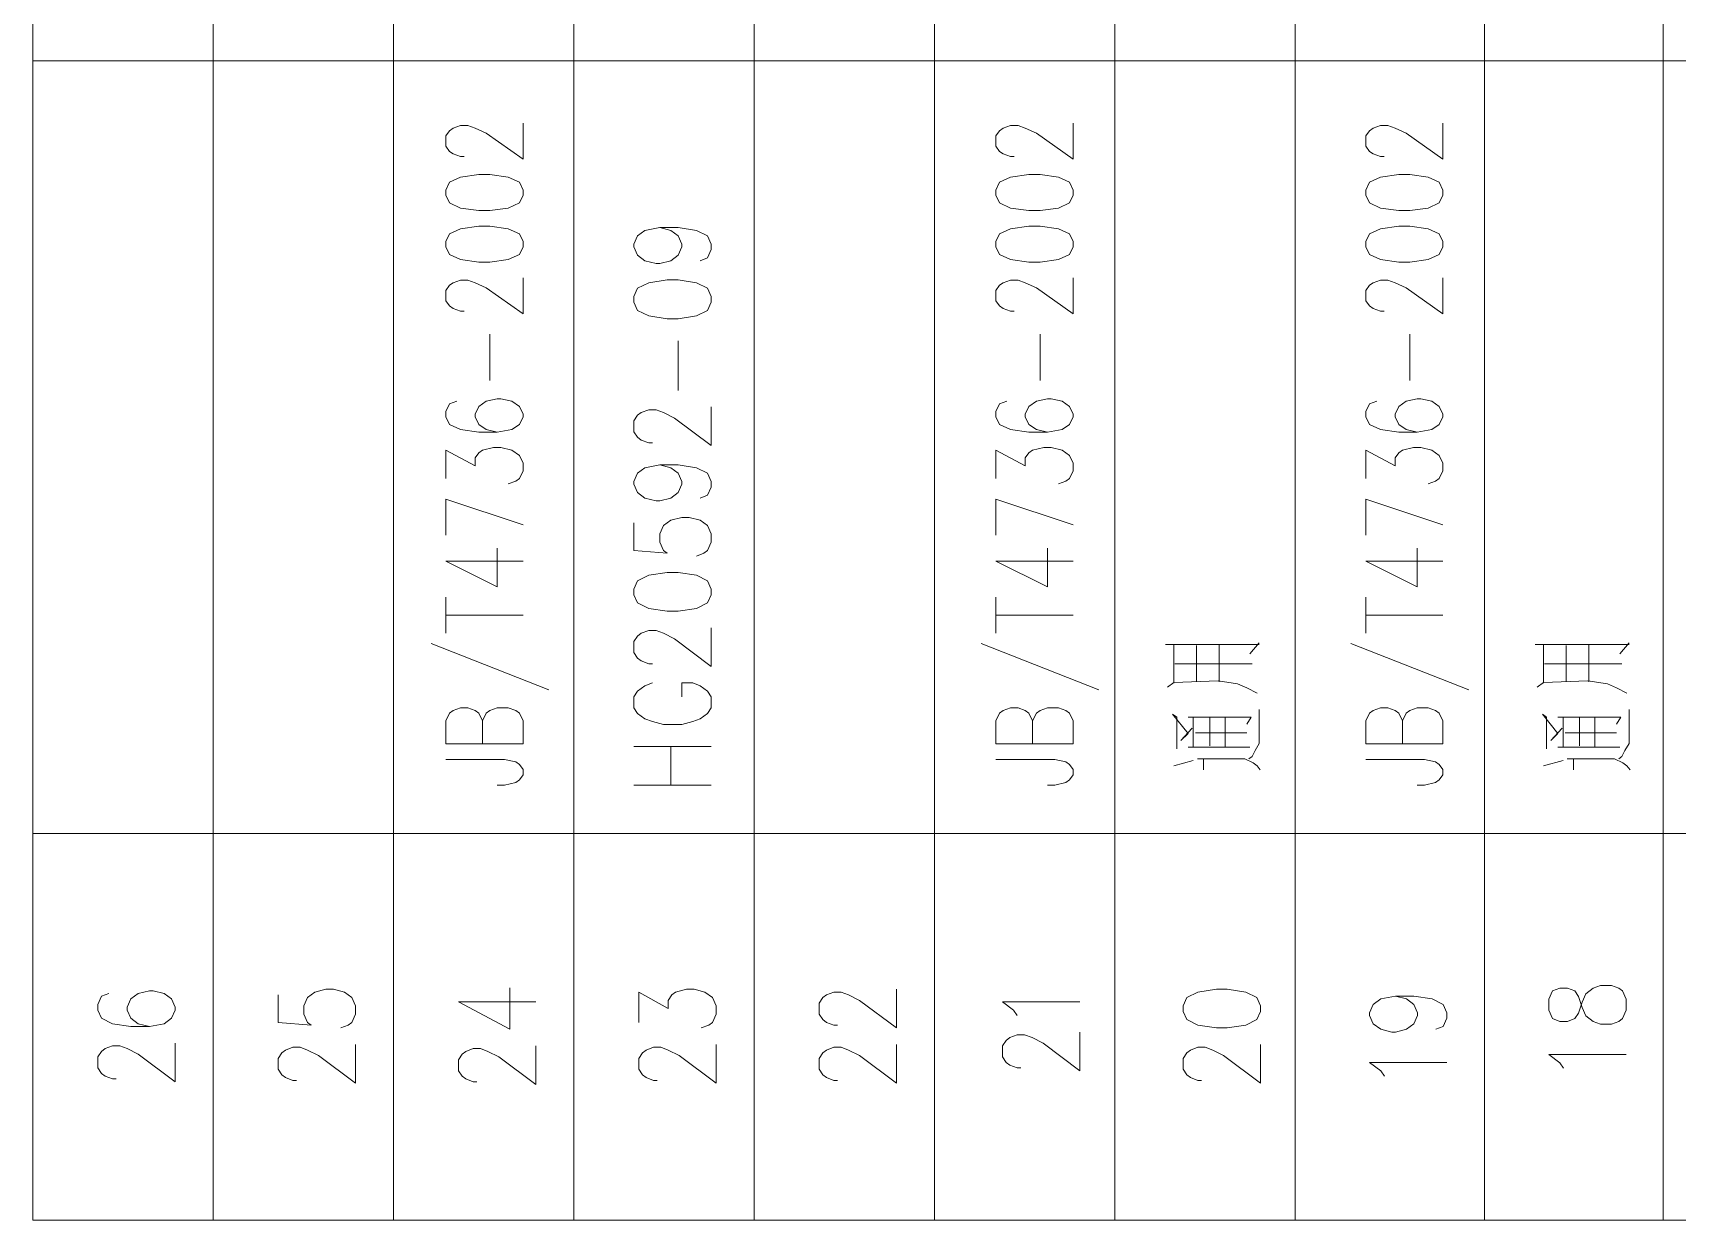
# Model space of a CAD drawing. Header units: millimetres. Extents: x 0 to 829, y 0 to 586.
# Drawn here: x 578.1 to 641, y 398.3 to 443.7 of the extents above; entities that cross this region are included whole.
import ezdxf

# ---------------------------------------------------------------- set-up
doc = ezdxf.new("R2010")
doc.units = ezdxf.units.MM

msp = doc.modelspace()

# ---------------------------------------------------------------- linework, layer by layer
at = {"color": 0, "lineweight": 0}
for points in [[(578.068722, 398.307278), (578.068722, 575.772139)], [(584.969056, 398.307278), (584.969056, 575.772139)], [(591.869389, 398.307278), (591.869389, 575.772139)], [(598.77325, 398.307278), (598.77325, 575.772139)], [(605.673583, 398.307278), (605.673583, 575.772139)], [(612.573917, 398.307278), (612.573917, 575.772139)], [(619.477778, 398.307278), (619.477778, 575.772139)], [(626.378111, 398.307278), (626.378111, 575.772139)], [(633.631222, 398.307278), (633.631222, 575.772139)], [(640.461, 398.307278), (640.461, 575.772139)], [(757.682, 442.676139), (578.068722, 442.676139)], [(594.575194, 439.010778), (594.434083, 439.010778), (594.151861, 439.109556), (594.014278, 439.208333), (593.873167, 439.405889), (593.873167, 439.801), (594.014278, 439.995028), (594.151861, 440.093806), (594.434083, 440.192583), (594.716306, 440.192583), (594.998528, 440.093806), (595.421861, 439.899778), (596.829444, 438.912), (596.829444, 440.291361)], [(615.6325, 439.010778), (615.491389, 439.010778), (615.209167, 439.109556), (615.068056, 439.208333), (614.926944, 439.405889), (614.926944, 439.801), (615.068056, 439.995028), (615.209167, 440.093806), (615.491389, 440.192583), (615.773611, 440.192583), (616.052306, 440.093806), (616.475639, 439.899778), (617.883222, 438.912), (617.883222, 440.291361)], [(629.785944, 439.010778), (629.644833, 439.010778), (629.362611, 439.109556), (629.2215, 439.208333), (629.080389, 439.405889), (629.080389, 439.801), (629.2215, 439.995028), (629.362611, 440.093806), (629.644833, 440.192583), (629.927056, 440.192583), (630.20575, 440.093806), (630.629083, 439.899778), (632.036667, 438.912), (632.036667, 440.291361)], [(602.061139, 436.290861), (602.480944, 436.185028), (602.763167, 435.976889), (602.904278, 435.659389), (602.904278, 435.553556), (602.763167, 435.236056), (602.480944, 435.024389), (602.061139, 434.918556), (601.920028, 434.918556), (601.496694, 435.024389), (601.214472, 435.236056), (601.073361, 435.553556), (601.073361, 435.659389), (601.214472, 435.976889), (601.496694, 436.185028), (602.061139, 436.290861), (602.763167, 436.290861), (603.468722, 436.185028), (603.892056, 435.976889), (604.033167, 435.659389), (604.033167, 435.447722), (603.892056, 435.130222), (603.609833, 435.024389)], [(594.575194, 433.094694), (594.434083, 433.094694), (594.151861, 433.193472), (594.014278, 433.29225), (593.873167, 433.489806), (593.873167, 433.884917), (594.014278, 434.082472), (594.151861, 434.18125), (594.434083, 434.280028), (594.716306, 434.280028), (594.998528, 434.18125), (595.421861, 433.983694), (596.829444, 432.995917), (596.829444, 434.375278)], [(615.6325, 433.094694), (615.491389, 433.094694), (615.209167, 433.193472), (615.068056, 433.29225), (614.926944, 433.489806), (614.926944, 433.884917), (615.068056, 434.082472), (615.209167, 434.18125), (615.491389, 434.280028), (615.773611, 434.280028), (616.052306, 434.18125), (616.475639, 433.983694), (617.883222, 432.995917), (617.883222, 434.375278)], [(629.785944, 433.094694), (629.644833, 433.094694), (629.362611, 433.193472), (629.2215, 433.29225), (629.080389, 433.489806), (629.080389, 433.884917), (629.2215, 434.082472), (629.362611, 434.18125), (629.644833, 434.280028), (629.927056, 434.280028), (630.20575, 434.18125), (630.629083, 433.983694), (632.036667, 432.995917), (632.036667, 434.375278)], [(595.562972, 430.43475), (595.562972, 432.209222)], [(602.763167, 430.060806), (602.763167, 431.962278)], [(616.61675, 430.43475), (616.61675, 432.209222)], [(630.770194, 430.43475), (630.770194, 432.209222)], [(594.292972, 429.644528), (594.014278, 429.54575), (593.873167, 429.249417), (593.873167, 429.051861), (594.014278, 428.755528), (594.434083, 428.5615), (595.139639, 428.462722), (595.845194, 428.462722), (596.406111, 428.5615), (596.688333, 428.755528), (596.829444, 429.051861), (596.829444, 429.150639), (596.688333, 429.446972), (596.406111, 429.644528), (595.982778, 429.743306), (595.845194, 429.743306), (595.421861, 429.644528), (595.139639, 429.446972), (594.998528, 429.150639), (594.998528, 429.051861), (595.139639, 428.755528), (595.421861, 428.5615), (595.845194, 428.462722)], [(601.778917, 428.0535), (601.637806, 428.0535), (601.355583, 428.159333), (601.214472, 428.265167), (601.073361, 428.476833), (601.073361, 428.896639), (601.214472, 429.108306), (601.355583, 429.214139), (601.637806, 429.319972), (601.920028, 429.319972), (602.20225, 429.214139), (602.622056, 429.002472), (604.033167, 427.947667), (604.033167, 429.425806)], [(615.350278, 429.644528), (615.068056, 429.54575), (614.926944, 429.249417), (614.926944, 429.051861), (615.068056, 428.755528), (615.491389, 428.5615), (616.193417, 428.462722), (616.898972, 428.462722), (617.463417, 428.5615), (617.742111, 428.755528), (617.883222, 429.051861), (617.883222, 429.150639), (617.742111, 429.446972), (617.463417, 429.644528), (617.040083, 429.743306), (616.898972, 429.743306), (616.475639, 429.644528), (616.193417, 429.446972), (616.052306, 429.150639), (616.052306, 429.051861), (616.193417, 428.755528), (616.475639, 428.5615), (616.898972, 428.462722)], [(629.503722, 429.644528), (629.2215, 429.54575), (629.080389, 429.249417), (629.080389, 429.051861), (629.2215, 428.755528), (629.644833, 428.5615), (630.346861, 428.462722), (631.052417, 428.462722), (631.616861, 428.5615), (631.899083, 428.755528), (632.036667, 429.051861), (632.036667, 429.150639), (631.899083, 429.446972), (631.616861, 429.644528), (631.193528, 429.743306), (631.052417, 429.743306), (630.629083, 429.644528), (630.346861, 429.446972), (630.20575, 429.150639), (630.20575, 429.051861), (630.346861, 428.755528), (630.629083, 428.5615), (631.052417, 428.462722)], [(593.873167, 426.68825), (593.873167, 427.771278), (594.998528, 427.178611), (594.998528, 427.474944), (595.139639, 427.6725), (595.28075, 427.771278), (595.704083, 427.870056), (595.982778, 427.870056), (596.406111, 427.771278), (596.688333, 427.573722), (596.829444, 427.277389), (596.829444, 426.981056), (596.688333, 426.68825), (596.547222, 426.589472), (596.265, 426.490694)], [(614.926944, 426.68825), (614.926944, 427.771278), (616.052306, 427.178611), (616.052306, 427.474944), (616.193417, 427.6725), (616.334528, 427.771278), (616.757861, 427.870056), (617.040083, 427.870056), (617.463417, 427.771278), (617.742111, 427.573722), (617.883222, 427.277389), (617.883222, 426.981056), (617.742111, 426.68825), (617.604528, 426.589472), (617.322306, 426.490694)], [(629.080389, 426.68825), (629.080389, 427.771278), (630.20575, 427.178611), (630.20575, 427.474944), (630.346861, 427.6725), (630.487972, 427.771278), (630.911306, 427.870056), (631.193528, 427.870056), (631.616861, 427.771278), (631.899083, 427.573722), (632.036667, 427.277389), (632.036667, 426.981056), (631.899083, 426.68825), (631.757972, 426.589472), (631.47575, 426.490694)], [(602.061139, 427.206833), (602.480944, 427.101), (602.763167, 426.889333), (602.904278, 426.575361), (602.904278, 426.469528), (602.763167, 426.152028), (602.480944, 425.940361), (602.061139, 425.834528), (601.920028, 425.834528), (601.496694, 425.940361), (601.214472, 426.152028), (601.073361, 426.469528), (601.073361, 426.575361), (601.214472, 426.889333), (601.496694, 427.101), (602.061139, 427.206833), (602.763167, 427.206833), (603.468722, 427.101), (603.892056, 426.889333), (604.033167, 426.575361), (604.033167, 426.363694), (603.892056, 426.046194), (603.609833, 425.940361)], [(593.873167, 424.518667), (593.873167, 425.898028), (596.829444, 424.913778)], [(614.926944, 424.518667), (614.926944, 425.898028), (617.883222, 424.913778)], [(629.080389, 424.518667), (629.080389, 425.898028), (632.036667, 424.913778)], [(601.073361, 424.987861), (601.073361, 423.933056), (602.339833, 423.827222), (602.20225, 423.933056), (602.061139, 424.250556), (602.061139, 424.568056), (602.20225, 424.885556), (602.480944, 425.093694), (602.904278, 425.199528), (603.1865, 425.199528), (603.609833, 425.093694), (603.892056, 424.885556), (604.033167, 424.568056), (604.033167, 424.250556), (603.892056, 423.933056), (603.750944, 423.827222), (603.468722, 423.721389)], [(593.873167, 423.530889), (595.845194, 422.546639), (595.845194, 424.024778)], [(614.926944, 423.530889), (616.898972, 422.546639), (616.898972, 424.024778)], [(629.080389, 423.530889), (631.052417, 422.546639), (631.052417, 424.024778)], [(593.873167, 423.530889), (596.829444, 423.530889)], [(614.926944, 423.530889), (617.883222, 423.530889)], [(629.080389, 423.530889), (632.036667, 423.530889)], [(593.873167, 420.772167), (593.873167, 422.151528)], [(614.926944, 420.772167), (614.926944, 422.151528)], [(629.080389, 420.772167), (629.080389, 422.151528)], [(593.873167, 421.460083), (596.829444, 421.460083)], [(614.926944, 421.460083), (617.883222, 421.460083)], [(629.080389, 421.460083), (632.036667, 421.460083)], [(601.778917, 419.600944), (601.637806, 419.600944), (601.355583, 419.706778), (601.214472, 419.812611), (601.073361, 420.024278), (601.073361, 420.447611), (601.214472, 420.659278), (601.355583, 420.765111), (601.637806, 420.870944), (601.920028, 420.870944), (602.20225, 420.765111), (602.622056, 420.553444), (604.033167, 419.495111), (604.033167, 420.976778)], [(625.005806, 420.394694), (624.653028, 419.978417)], [(639.15925, 420.394694), (638.806472, 419.978417)], [(593.308722, 420.377056), (597.813694, 418.602583)], [(614.3625, 420.377056), (618.871, 418.602583)], [(621.732028, 418.856583), (621.732028, 420.334722), (621.418056, 420.334722), (625.005806, 420.334722), (623.467694, 420.334722), (623.467694, 418.913028), (623.467694, 419.593889), (624.730639, 419.593889), (621.774361, 419.593889), (622.599861, 419.593889), (622.599861, 418.913028), (622.599861, 420.302972)], [(628.515944, 420.377056), (633.024444, 418.602583)], [(635.889, 418.856583), (635.889, 420.334722), (635.5715, 420.334722), (639.15925, 420.334722), (637.621139, 420.334722), (637.621139, 418.913028), (637.621139, 419.593889), (638.884083, 419.593889), (635.927806, 419.593889), (636.753306, 419.593889), (636.753306, 418.913028), (636.753306, 420.302972)], [(601.778917, 418.863639), (601.496694, 418.757806), (601.214472, 418.546139), (601.073361, 418.334472), (601.073361, 417.911139), (601.214472, 417.699472), (601.496694, 417.491333), (601.778917, 417.3855), (602.20225, 417.279667), (602.904278, 417.279667), (603.327611, 417.3855), (603.609833, 417.491333), (603.892056, 417.699472), (604.033167, 417.911139), (604.033167, 418.334472), (603.892056, 418.546139), (603.609833, 418.757806), (603.327611, 418.863639), (602.904278, 418.863639), (602.904278, 418.334472)], [(621.495667, 418.708417), (621.732028, 418.884806), (623.428889, 418.944778), (624.180306, 418.824833), (624.533083, 418.676667), (624.928194, 418.472056)], [(635.649111, 418.708417), (635.889, 418.884806), (637.582333, 418.944778), (638.33375, 418.824833), (638.686528, 418.676667), (639.081639, 418.472056)], [(596.829444, 416.531778), (593.873167, 416.531778), (593.873167, 417.420778), (594.014278, 417.713583), (594.151861, 417.812361), (594.434083, 417.911139), (594.716306, 417.911139), (594.998528, 417.812361), (595.139639, 417.713583), (595.28075, 417.420778)], [(595.28075, 416.531778), (595.28075, 417.420778), (595.421861, 417.713583), (595.562972, 417.812361), (595.845194, 417.911139), (596.265, 417.911139), (596.547222, 417.812361), (596.688333, 417.713583), (596.829444, 417.420778), (596.829444, 416.531778)], [(617.883222, 416.531778), (614.926944, 416.531778), (614.926944, 417.420778), (615.068056, 417.713583), (615.209167, 417.812361), (615.491389, 417.911139), (615.773611, 417.911139), (616.052306, 417.812361), (616.193417, 417.713583), (616.334528, 417.420778)], [(616.334528, 416.531778), (616.334528, 417.420778), (616.475639, 417.713583), (616.61675, 417.812361), (616.898972, 417.911139), (617.322306, 417.911139), (617.604528, 417.812361), (617.742111, 417.713583), (617.883222, 417.420778), (617.883222, 416.531778)], [(632.036667, 416.531778), (629.080389, 416.531778), (629.080389, 417.420778), (629.2215, 417.713583), (629.362611, 417.812361), (629.644833, 417.911139), (629.927056, 417.911139), (630.20575, 417.812361), (630.346861, 417.713583), (630.487972, 417.420778)], [(630.487972, 416.531778), (630.487972, 417.420778), (630.629083, 417.713583), (630.770194, 417.812361), (631.052417, 417.911139), (631.47575, 417.911139), (631.757972, 417.812361), (631.899083, 417.713583), (632.036667, 417.420778), (632.036667, 416.531778)], [(621.851972, 416.341278), (621.851972, 417.554833), (621.693222, 417.67125), (622.285889, 416.933944), (622.010722, 416.665833), (622.444639, 417.138556)], [(624.653028, 416.40125), (622.285889, 416.40125), (622.483444, 416.40125), (622.483444, 417.554833), (622.285889, 417.554833), (624.571889, 417.554833), (624.691833, 417.554833), (624.533083, 417.286722)], [(623.114917, 416.461222), (623.114917, 417.554833), (623.114917, 416.962167), (622.561056, 416.962167), (624.533083, 416.962167), (623.704056, 416.962167), (623.704056, 416.429472), (623.704056, 417.554833)], [(624.614222, 415.95675), (624.730639, 416.044944), (624.850583, 416.281306), (625.005806, 416.549417), (625.005806, 417.851167)], [(636.005417, 416.341278), (636.005417, 417.554833), (635.846667, 417.67125), (636.439333, 416.933944), (636.164167, 416.665833), (636.598083, 417.138556)], [(638.806472, 416.40125), (636.439333, 416.40125), (636.636889, 416.40125), (636.636889, 417.554833), (636.439333, 417.554833), (638.725333, 417.554833), (638.845278, 417.554833), (638.686528, 417.286722)], [(637.268361, 416.461222), (637.268361, 417.554833), (637.268361, 416.962167), (636.7145, 416.962167), (638.686528, 416.962167), (637.8575, 416.962167), (637.8575, 416.429472), (637.8575, 417.554833)], [(638.767667, 415.95675), (638.884083, 416.044944), (639.004028, 416.281306), (639.15925, 416.549417), (639.15925, 417.851167)], [(601.073361, 416.433), (604.033167, 416.433)], [(602.480944, 414.954861), (602.480944, 416.433)], [(593.873167, 415.939111), (596.123889, 415.939111), (596.547222, 415.840333), (596.688333, 415.741556), (596.829444, 415.547528), (596.829444, 415.349972), (596.688333, 415.152417), (596.547222, 415.053639), (596.123889, 414.954861), (595.845194, 414.954861)], [(614.926944, 415.939111), (617.181194, 415.939111), (617.604528, 415.840333), (617.742111, 415.741556), (617.883222, 415.547528), (617.883222, 415.349972), (617.742111, 415.152417), (617.604528, 415.053639), (617.181194, 414.954861), (616.898972, 414.954861)], [(621.732028, 415.692167), (622.483444, 415.896778)], [(622.878556, 415.544), (622.878556, 415.95675), (622.642194, 415.95675), (624.455472, 415.95675), (624.769444, 415.808583), (624.928194, 415.692167), (625.044611, 415.544)], [(629.080389, 415.939111), (631.334639, 415.939111), (631.757972, 415.840333), (631.899083, 415.741556), (632.036667, 415.547528), (632.036667, 415.349972), (631.899083, 415.152417), (631.757972, 415.053639), (631.334639, 414.954861), (631.052417, 414.954861)], [(635.889, 415.692167), (636.636889, 415.896778)], [(637.032, 415.544), (637.032, 415.95675), (636.795639, 415.95675), (638.608917, 415.95675), (638.922889, 415.808583), (639.081639, 415.692167), (639.201583, 415.544)], [(604.033167, 414.954861), (601.073361, 414.954861)], [(757.682, 413.09925), (578.068722, 413.09925)], [(594.356472, 406.664583), (596.3285, 405.609778), (596.3285, 407.19375)], [(580.979139, 406.982083), (580.696917, 406.87625), (580.555806, 406.55875), (580.555806, 406.347083), (580.696917, 406.033111), (581.116722, 405.821444), (581.822278, 405.715611), (582.527833, 405.715611), (583.08875, 405.821444), (583.370972, 406.033111), (583.512083, 406.347083), (583.512083, 406.452917), (583.370972, 406.770417), (583.08875, 406.982083), (582.668944, 407.087917), (582.527833, 407.087917), (582.1045, 406.982083), (581.822278, 406.770417), (581.681167, 406.452917), (581.681167, 406.347083), (581.822278, 406.033111), (582.1045, 405.821444), (582.527833, 405.715611)], [(587.456139, 406.929167), (587.456139, 405.874361), (588.722611, 405.768528), (588.5815, 405.874361), (588.443917, 406.188333), (588.443917, 406.505833), (588.5815, 406.823333), (588.863722, 407.035), (589.287056, 407.140833), (589.569278, 407.140833), (589.992611, 407.035), (590.274833, 406.823333), (590.412417, 406.505833), (590.412417, 406.188333), (590.274833, 405.874361), (590.133722, 405.768528), (589.8515, 405.662694)], [(594.356472, 406.664583), (597.316278, 406.664583)], [(601.260333, 405.874361), (601.260333, 407.035), (602.385694, 406.4), (602.385694, 406.7175), (602.526806, 406.929167), (602.667917, 407.035), (603.09125, 407.140833), (603.373472, 407.140833), (603.793278, 407.035), (604.0755, 406.823333), (604.216611, 406.505833), (604.216611, 406.188333), (604.0755, 405.874361), (603.934389, 405.768528), (603.652167, 405.662694)], [(608.866222, 405.768528), (608.725111, 405.768528), (608.442889, 405.874361), (608.301778, 405.980194), (608.160667, 406.188333), (608.160667, 406.611667), (608.301778, 406.823333), (608.442889, 406.929167), (608.725111, 407.035), (609.007333, 407.035), (609.286028, 406.929167), (609.709361, 406.7175), (611.116944, 405.662694), (611.116944, 407.140833)], [(615.745389, 406.135417), (615.604278, 406.347083), (615.184472, 406.664583), (618.14075, 406.664583)], [(630.219861, 406.87625), (630.639667, 406.770417), (630.921889, 406.55875), (631.063, 406.24125), (631.063, 406.135417), (630.921889, 405.821444), (630.639667, 405.609778), (630.219861, 405.503944), (630.07875, 405.503944), (629.655417, 405.609778), (629.373194, 405.821444), (629.232083, 406.135417), (629.232083, 406.24125), (629.373194, 406.55875), (629.655417, 406.770417), (630.219861, 406.87625), (630.921889, 406.87625), (631.627444, 406.770417), (632.050778, 406.55875), (632.188361, 406.24125), (632.188361, 406.033111), (632.050778, 405.715611), (631.768556, 405.609778)], [(615.8865, 404.131639), (615.745389, 404.131639), (615.463167, 404.233944), (615.325583, 404.339778), (615.184472, 404.551444), (615.184472, 404.974778), (615.325583, 405.186444), (615.463167, 405.292278), (615.745389, 405.398111), (616.027611, 405.398111), (616.309833, 405.292278), (616.733167, 405.080611), (618.14075, 404.025806), (618.14075, 405.503944)], [(581.257833, 403.708306), (581.116722, 403.708306), (580.838028, 403.814139), (580.696917, 403.919972), (580.555806, 404.131639), (580.555806, 404.551444), (580.696917, 404.763111), (580.838028, 404.868944), (581.116722, 404.974778), (581.398944, 404.974778), (581.681167, 404.868944), (582.1045, 404.657278), (583.512083, 403.602472), (583.512083, 405.080611)], [(588.161694, 403.655389), (588.020583, 403.655389), (587.738361, 403.761222), (587.59725, 403.867056), (587.456139, 404.078722), (587.456139, 404.498528), (587.59725, 404.710194), (587.738361, 404.816028), (588.020583, 404.921861), (588.302806, 404.921861), (588.5815, 404.816028), (589.004833, 404.604361), (590.412417, 403.549556), (590.412417, 405.027694)], [(595.062028, 403.602472), (594.920917, 403.602472), (594.638694, 403.708306), (594.497583, 403.814139), (594.356472, 404.025806), (594.356472, 404.445611), (594.497583, 404.657278), (594.638694, 404.763111), (594.920917, 404.868944), (595.203139, 404.868944), (595.485361, 404.763111), (595.908694, 404.551444), (597.316278, 403.496639), (597.316278, 404.974778)], [(601.962361, 403.655389), (601.82125, 403.655389), (601.542556, 403.761222), (601.401444, 403.867056), (601.260333, 404.078722), (601.260333, 404.498528), (601.401444, 404.710194), (601.542556, 404.816028), (601.82125, 404.921861), (602.103472, 404.921861), (602.385694, 404.816028), (602.809028, 404.604361), (604.216611, 403.549556), (604.216611, 405.027694)], [(608.866222, 403.655389), (608.725111, 403.655389), (608.442889, 403.761222), (608.301778, 403.867056), (608.160667, 404.078722), (608.160667, 404.498528), (608.301778, 404.710194), (608.442889, 404.816028), (608.725111, 404.921861), (609.007333, 404.921861), (609.286028, 404.816028), (609.709361, 404.604361), (611.116944, 403.549556), (611.116944, 405.027694)], [(622.800944, 403.655389), (622.659833, 403.655389), (622.377611, 403.761222), (622.2365, 403.867056), (622.095389, 404.078722), (622.095389, 404.498528), (622.2365, 404.710194), (622.377611, 404.816028), (622.659833, 404.921861), (622.942056, 404.921861), (623.224278, 404.816028), (623.644083, 404.604361), (625.055194, 403.549556), (625.055194, 405.027694)], [(629.796528, 403.814139), (629.655417, 404.025806), (629.232083, 404.339778), (632.188361, 404.339778)], [(636.658056, 404.117528), (636.516944, 404.329194), (636.093611, 404.646694), (639.053417, 404.646694)], [(769.958667, 398.307278), (578.068722, 398.307278)]]:
    msp.add_lwpolyline(points, dxfattribs=at)
for points in [[(593.873167, 437.532639), (594.014278, 437.236306), (594.434083, 437.03875), (595.139639, 436.939972), (595.562972, 436.939972), (596.265, 437.03875), (596.688333, 437.236306), (596.829444, 437.532639), (596.829444, 437.730194), (596.688333, 438.026528), (596.265, 438.220556), (595.562972, 438.319333), (595.139639, 438.319333), (594.434083, 438.220556), (594.014278, 438.026528), (593.873167, 437.730194)], [(614.926944, 437.532639), (615.068056, 437.236306), (615.491389, 437.03875), (616.193417, 436.939972), (616.61675, 436.939972), (617.322306, 437.03875), (617.742111, 437.236306), (617.883222, 437.532639), (617.883222, 437.730194), (617.742111, 438.026528), (617.322306, 438.220556), (616.61675, 438.319333), (616.193417, 438.319333), (615.491389, 438.220556), (615.068056, 438.026528), (614.926944, 437.730194)], [(629.080389, 437.532639), (629.2215, 437.236306), (629.644833, 437.03875), (630.346861, 436.939972), (630.770194, 436.939972), (631.47575, 437.03875), (631.899083, 437.236306), (632.036667, 437.532639), (632.036667, 437.730194), (631.899083, 438.026528), (631.47575, 438.220556), (630.770194, 438.319333), (630.346861, 438.319333), (629.644833, 438.220556), (629.2215, 438.026528), (629.080389, 437.730194)], [(593.873167, 435.560611), (594.014278, 435.264278), (594.434083, 435.066722), (595.139639, 434.967944), (595.562972, 434.967944), (596.265, 435.066722), (596.688333, 435.264278), (596.829444, 435.560611), (596.829444, 435.758167), (596.688333, 436.0545), (596.265, 436.248528), (595.562972, 436.347306), (595.139639, 436.347306), (594.434083, 436.248528), (594.014278, 436.0545), (593.873167, 435.758167)], [(614.926944, 435.560611), (615.068056, 435.264278), (615.491389, 435.066722), (616.193417, 434.967944), (616.61675, 434.967944), (617.322306, 435.066722), (617.742111, 435.264278), (617.883222, 435.560611), (617.883222, 435.758167), (617.742111, 436.0545), (617.322306, 436.248528), (616.61675, 436.347306), (616.193417, 436.347306), (615.491389, 436.248528), (615.068056, 436.0545), (614.926944, 435.758167)], [(629.080389, 435.560611), (629.2215, 435.264278), (629.644833, 435.066722), (630.346861, 434.967944), (630.770194, 434.967944), (631.47575, 435.066722), (631.899083, 435.264278), (632.036667, 435.560611), (632.036667, 435.758167), (631.899083, 436.0545), (631.47575, 436.248528), (630.770194, 436.347306), (630.346861, 436.347306), (629.644833, 436.248528), (629.2215, 436.0545), (629.080389, 435.758167)], [(601.073361, 433.440417), (601.214472, 433.122917), (601.637806, 432.91125), (602.339833, 432.805417), (602.763167, 432.805417), (603.468722, 432.91125), (603.892056, 433.122917), (604.033167, 433.440417), (604.033167, 433.652083), (603.892056, 433.969583), (603.468722, 434.18125), (602.763167, 434.287083), (602.339833, 434.287083), (601.637806, 434.18125), (601.214472, 433.969583), (601.073361, 433.652083)], [(601.073361, 422.24325), (601.214472, 421.92575), (601.637806, 421.714083), (602.339833, 421.60825), (602.763167, 421.60825), (603.468722, 421.714083), (603.892056, 421.92575), (604.033167, 422.24325), (604.033167, 422.454917), (603.892056, 422.772417), (603.468722, 422.984083), (602.763167, 423.089917), (602.339833, 423.089917), (601.637806, 422.984083), (601.214472, 422.772417), (601.073361, 422.454917)], [(636.093611, 406.3365), (636.234722, 406.019), (636.516944, 405.913167), (636.799167, 405.913167), (637.081389, 406.019), (637.2225, 406.230667), (637.363611, 406.654), (637.504722, 406.9715), (637.786944, 407.183167), (638.065639, 407.289), (638.488972, 407.289), (638.771194, 407.183167), (638.912306, 407.077333), (639.053417, 406.759833), (639.053417, 406.3365), (638.912306, 406.019), (638.771194, 405.913167), (638.488972, 405.807333), (638.065639, 405.807333), (637.786944, 405.913167), (637.504722, 406.124833), (637.363611, 406.442333), (637.2225, 406.865667), (637.081389, 407.077333), (636.799167, 407.183167), (636.516944, 407.183167), (636.234722, 407.077333), (636.093611, 406.759833)], [(622.095389, 406.294167), (622.2365, 405.980194), (622.659833, 405.768528), (623.365389, 405.662694), (623.785194, 405.662694), (624.49075, 405.768528), (624.914083, 405.980194), (625.055194, 406.294167), (625.055194, 406.505833), (624.914083, 406.823333), (624.49075, 407.035), (623.785194, 407.140833), (623.365389, 407.140833), (622.659833, 407.035), (622.2365, 406.823333), (622.095389, 406.505833)]]:
    msp.add_lwpolyline(points, close=True, dxfattribs=at)

doc.saveas('drawing.dxf')
